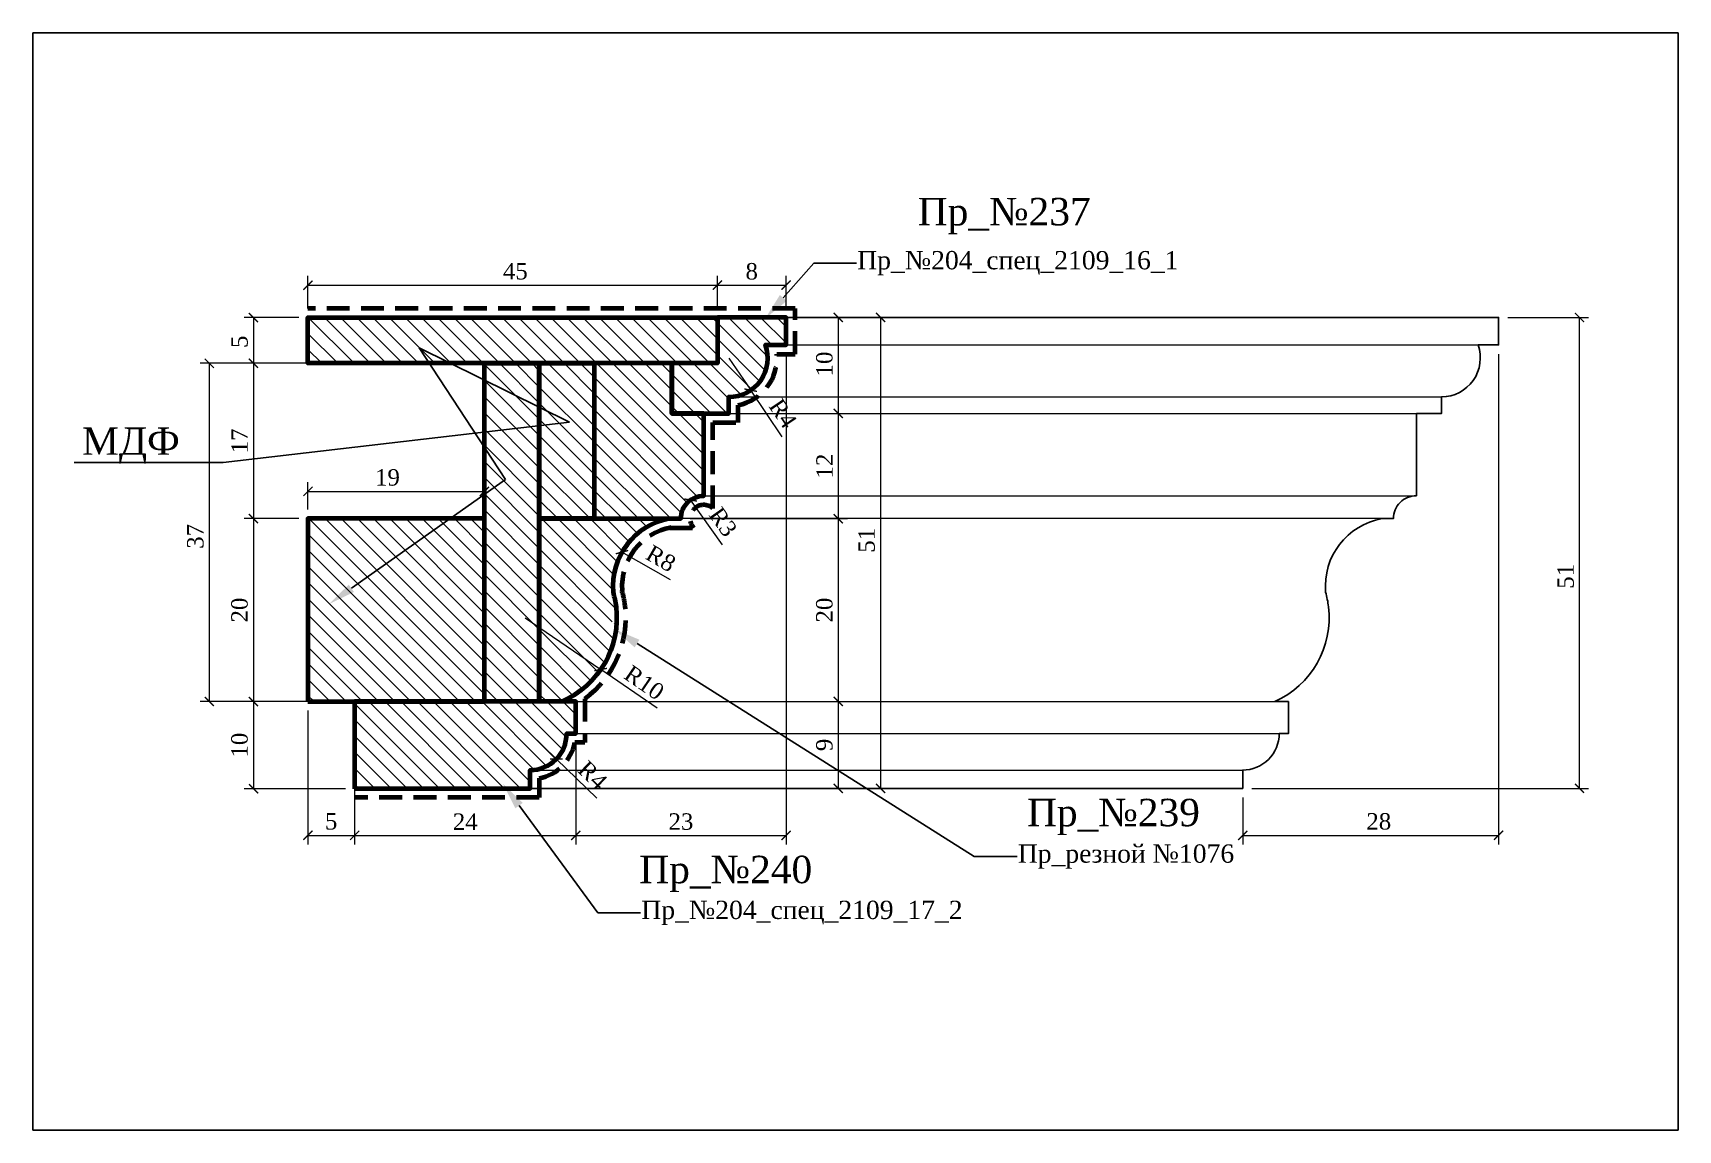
# Model space of a CAD drawing. Header units: millimetres. Extents: x 309387 to 309567, y -102147 to -102027.
import ezdxf
from ezdxf import colors
from ezdxf.entities.mleader import LeaderData, LeaderLine
from ezdxf.math import Vec2, Vec3

# ---------------------------------------------------------------- set-up
doc = ezdxf.new("R2010")
doc.units = ezdxf.units.MM
doc.header["$MEASUREMENT"] = 0
doc.linetypes.add('HIDDEN', pattern=[0.375, 0.25, -0.125])
doc.layers.add('Outside panel', color=7, linetype='Continuous', lineweight=18, true_color=0x7f5e57)
doc.layers.add('линия 15', color=7, linetype='Continuous', lineweight=15)
doc.layers.add('линия 50', color=1, linetype='Continuous', lineweight=140)
doc.layers.add('размеры в модели', color=7, linetype='Continuous')
doc.styles.add('ELECT', font='times.ttf')
doc.styles.get("Standard").update_dxf_attribs({"font": 'times.ttf'})
doc.dimstyles.new('M_1', dxfattribs={"dimtxt": 1.8, "dimasz": 1, "dimexe": 1, "dimexo": 1, "dimgap": 0.6, "dimtad": 1, "dimdec": 0, "dimdsep": 46, "dimtxsty": 'Standard', "dimblk": 'ARCHTICK', "dimcen": -5, "dimclrd": 7, "dimclre": 7, "dimclrt": 7, "dimadec": 0, "dimazin": 0, "dimtfac": 1, "dimtdec": 0, "dimtmove": 0, "dimatfit": 3, "dimfxl": 1, "dimtolj": 1, "dimtzin": 0, "dimlwd": 5, "dimlwe": 5, "dimarcsym": 0})
pattern_1 = [(135, (338.8206, -4328.3654), (-0.8838834765, -0.8838834765), [])]

# ---------------------------------------------------------------- blocks, each defined once
blk = doc.blocks.new('_ArchTick')
at = {"color": 0, "linetype": 'ByBlock', "const_width": 0.15}
blk.add_lwpolyline([(-0.5, -0.5), (0.5, 0.5)], dxfattribs=at)
blk = doc.blocks.new('*D23')
at = {"color": 7, "lineweight": 5, "ltscale": 1000, "transparency": 16777216}
for p, q in [((309548.33, -102057.72), (309557.18, -102057.72)), ((309556.18, -102109.22), (309556.18, -102057.72)), ((309520.33, -102109.22), (309557.18, -102109.22))]:
    blk.add_line(p, q, dxfattribs=at)
at = {"layer": 'Defpoints', "color": 0, "ltscale": 1000, "transparency": 16777216}
for p in [(309547.33, -102057.72), (309556.18, -102057.72), (309519.33, -102109.22)]:
    blk.add_point(p, dxfattribs=at)
at = {"color": 7, "lineweight": 5, "ltscale": 1000, "transparency": 16777216}
for p, rotation in [((309556.18, -102057.72), 90), ((309556.18, -102109.22), 270)]:
    blk.add_blockref('_ArchTick', p, dxfattribs=dict(at, rotation=rotation))
at = {"color": 7, "ltscale": 1000, "transparency": 16777216, "insert": (309554.67, -102086.03), "char_height": 1.8, "attachment_point": 5, "rotation": 90}
blk.add_mtext('\\A1;51', dxfattribs=at)
blk = doc.blocks.new('*D22')
at = {"color": 7, "lineweight": 5, "ltscale": 1000, "transparency": 16777216}
for p, q in [((309547.33, -102061.72), (309547.33, -102115.36)), ((309519.33, -102110.22), (309519.33, -102115.36)), ((309519.33, -102114.36), (309547.33, -102114.36))]:
    blk.add_line(p, q, dxfattribs=at)
at = {"layer": 'Defpoints', "color": 0, "ltscale": 1000, "transparency": 16777216}
for p in [(309547.33, -102060.72), (309519.33, -102109.22), (309547.33, -102114.36)]:
    blk.add_point(p, dxfattribs=at)
at = {"color": 7, "lineweight": 5, "ltscale": 1000, "transparency": 16777216, "rotation": 180}
blk.add_blockref('_ArchTick', (309519.33, -102114.36), dxfattribs=at)
at = {"color": 7, "lineweight": 5, "ltscale": 1000, "transparency": 16777216}
blk.add_blockref('_ArchTick', (309547.33, -102114.36), dxfattribs=at)
at = {"color": 7, "ltscale": 1000, "transparency": 16777216, "insert": (309534.22, -102112.84), "char_height": 1.8, "attachment_point": 5}
blk.add_mtext('\\A1;28', dxfattribs=at)
blk = doc.blocks.new('*D21')
at = {"layer": 'Defpoints', "color": 0, "ltscale": 1000, "transparency": 16777216}
for p in [(309463.12, -102062.15), (309465.5, -102065.67)]:
    blk.add_point(p, dxfattribs=at)
at = {"layer": 'линия 15', "color": 7, "lineweight": 5, "ltscale": 1000, "transparency": 16777216}
for p in [(309463.12, -102062.15), (309468.96, -102070.77)]:
    blk.add_line(p, (309465.5, -102065.67), dxfattribs=at)
at = {"layer": 'линия 15', "color": 7, "lineweight": 5, "ltscale": 1000, "transparency": 16777216, "rotation": 124.1020942901152}
blk.add_blockref('_ArchTick', (309465.5, -102065.67), dxfattribs=at)
at = {"layer": 'линия 15', "color": 7, "ltscale": 1000, "transparency": 16777216, "insert": (309469.03, -102068.21), "char_height": 1.8, "attachment_point": 5, "rotation": 304.1021}
blk.add_mtext('\\A1;R4', dxfattribs=at)
blk = doc.blocks.new('*D20')
at = {"layer": 'Defpoints', "color": 0, "ltscale": 1000, "transparency": 16777216}
for p in [(309458.92, -102077.68), (309460.37, -102079.72)]:
    blk.add_point(p, dxfattribs=at)
at = {"layer": 'линия 15', "color": 7, "lineweight": 5, "ltscale": 1000, "transparency": 16777216}
blk.add_line((309462.42, -102082.6), (309458.92, -102077.68), dxfattribs=at)
at = {"layer": 'линия 15', "color": 7, "lineweight": 5, "ltscale": 1000, "transparency": 16777216, "rotation": 125.3989083660487}
blk.add_blockref('_ArchTick', (309458.92, -102077.68), dxfattribs=at)
at = {"layer": 'линия 15', "color": 7, "ltscale": 1000, "transparency": 16777216, "insert": (309462.48, -102080.08), "char_height": 1.8, "attachment_point": 5, "rotation": 305.3989}
blk.add_mtext('\\A1;R3', dxfattribs=at)
blk = doc.blocks.new('*D19')
at = {"layer": 'Defpoints', "color": 0, "ltscale": 1000, "transparency": 16777216}
for p in [(309440.83, -102090.56), (309449.09, -102096.22)]:
    blk.add_point(p, dxfattribs=at)
at = {"layer": 'линия 15', "color": 7, "lineweight": 5, "ltscale": 1000, "transparency": 16777216}
for p in [(309440.83, -102090.56), (309455.26, -102100.46)]:
    blk.add_line(p, (309449.09, -102096.22), dxfattribs=at)
at = {"layer": 'линия 15', "color": 7, "lineweight": 5, "ltscale": 1000, "transparency": 16777216, "rotation": 145.5584049817562}
blk.add_blockref('_ArchTick', (309449.09, -102096.22), dxfattribs=at)
at = {"layer": 'линия 15', "color": 7, "ltscale": 1000, "transparency": 16777216, "insert": (309453.86, -102097.66), "char_height": 1.8, "attachment_point": 5, "rotation": 325.5584}
blk.add_mtext('\\A1;R10', dxfattribs=at)
blk = doc.blocks.new('*D18')
at = {"layer": 'Defpoints', "color": 0, "ltscale": 1000, "transparency": 16777216}
for p in [(309451.42, -102083.38), (309457.94, -102087.13)]:
    blk.add_point(p, dxfattribs=at)
at = {"layer": 'линия 15', "color": 7, "lineweight": 5, "ltscale": 1000, "transparency": 16777216}
blk.add_line((309456.71, -102086.42), (309451.42, -102083.38), dxfattribs=at)
at = {"layer": 'линия 15', "color": 7, "lineweight": 5, "ltscale": 1000, "transparency": 16777216, "rotation": 150.1167949795674}
blk.add_blockref('_ArchTick', (309451.42, -102083.38), dxfattribs=at)
at = {"layer": 'линия 15', "color": 7, "ltscale": 1000, "transparency": 16777216, "insert": (309455.68, -102084.08), "char_height": 1.8, "attachment_point": 5, "rotation": 330.1168}
blk.add_mtext('\\A1;R8', dxfattribs=at)
blk = doc.blocks.new('*D17')
at = {"layer": 'Defpoints', "color": 0, "ltscale": 1000, "transparency": 16777216}
for p in [(309441.37, -102103.22), (309444.24, -102106.01)]:
    blk.add_point(p, dxfattribs=at)
at = {"layer": 'линия 15', "color": 7, "lineweight": 5, "ltscale": 1000, "transparency": 16777216}
for p in [(309441.37, -102103.22), (309448.66, -102110.3)]:
    blk.add_line(p, (309444.24, -102106.01), dxfattribs=at)
at = {"layer": 'линия 15', "color": 7, "lineweight": 5, "ltscale": 1000, "transparency": 16777216, "rotation": 135.8182907252514}
blk.add_blockref('_ArchTick', (309444.24, -102106.01), dxfattribs=at)
at = {"layer": 'линия 15', "color": 7, "ltscale": 1000, "transparency": 16777216, "insert": (309448.21, -102107.78), "char_height": 1.8, "attachment_point": 5, "rotation": 315.8183}
blk.add_mtext('\\A1;R4', dxfattribs=at)
blk = doc.blocks.new('*D16')
at = {"layer": 'Defpoints', "color": 0, "ltscale": 1000, "transparency": 16777216}
for p in [(309469.37, -102057.72), (309441.37, -102109.22), (309479.71, -102109.22)]:
    blk.add_point(p, dxfattribs=at)
at = {"layer": 'линия 15', "color": 7, "lineweight": 5, "ltscale": 1000, "transparency": 16777216}
for p, q in [((309470.37, -102057.72), (309480.71, -102057.72)), ((309479.71, -102057.72), (309479.71, -102109.22)), ((309442.37, -102109.22), (309480.71, -102109.22))]:
    blk.add_line(p, q, dxfattribs=at)
for p, rotation in [((309479.71, -102057.72), 90), ((309479.71, -102109.22), 270)]:
    blk.add_blockref('_ArchTick', p, dxfattribs=dict(at, rotation=rotation))
at = {"layer": 'линия 15', "color": 7, "ltscale": 1000, "transparency": 16777216, "insert": (309478.19, -102082.09), "char_height": 1.8, "attachment_point": 5, "rotation": 90}
blk.add_mtext('\\A1;51', dxfattribs=at)
blk = doc.blocks.new('*D15')
at = {"layer": 'Defpoints', "color": 0, "ltscale": 1000, "transparency": 16777216}
for p in [(309444.87, -102099.72), (309441.37, -102109.22), (309475.08, -102109.22)]:
    blk.add_point(p, dxfattribs=at)
at = {"layer": 'линия 15', "color": 7, "lineweight": 5, "ltscale": 1000, "transparency": 16777216}
for p, q in [((309445.87, -102099.72), (309476.08, -102099.72)), ((309475.08, -102099.72), (309475.08, -102109.22)), ((309442.37, -102109.22), (309476.08, -102109.22))]:
    blk.add_line(p, q, dxfattribs=at)
for p, rotation in [((309475.08, -102099.72), 90), ((309475.08, -102109.22), 270)]:
    blk.add_blockref('_ArchTick', p, dxfattribs=dict(at, rotation=rotation))
at = {"layer": 'линия 15', "color": 7, "ltscale": 1000, "transparency": 16777216, "insert": (309473.57, -102104.47), "char_height": 1.8, "attachment_point": 5, "rotation": 90}
blk.add_mtext('\\A1;9', dxfattribs=at)
blk = doc.blocks.new('*D14')
at = {"layer": 'Defpoints', "color": 0, "ltscale": 1000, "transparency": 16777216}
for p in [(309457.87, -102079.72), (309444.87, -102099.72), (309475.08, -102099.72)]:
    blk.add_point(p, dxfattribs=at)
at = {"layer": 'линия 15', "color": 7, "lineweight": 5, "ltscale": 1000, "transparency": 16777216}
for p, q in [((309458.87, -102079.72), (309476.08, -102079.72)), ((309475.08, -102079.72), (309475.08, -102099.72)), ((309445.87, -102099.72), (309476.08, -102099.72))]:
    blk.add_line(p, q, dxfattribs=at)
for p, rotation in [((309475.08, -102079.72), 90), ((309475.08, -102099.72), 270)]:
    blk.add_blockref('_ArchTick', p, dxfattribs=dict(at, rotation=rotation))
at = {"layer": 'линия 15', "color": 7, "ltscale": 1000, "transparency": 16777216, "insert": (309473.57, -102089.72), "char_height": 1.8, "attachment_point": 5, "rotation": 90}
blk.add_mtext('\\A1;20', dxfattribs=at)
blk = doc.blocks.new('*D13')
at = {"layer": 'Defpoints', "color": 0, "ltscale": 1000, "transparency": 16777216}
for p in [(309463.12, -102068.22), (309457.87, -102079.72), (309475.08, -102079.72)]:
    blk.add_point(p, dxfattribs=at)
at = {"layer": 'линия 15', "color": 7, "lineweight": 5, "ltscale": 1000, "transparency": 16777216}
for p, q in [((309464.12, -102068.22), (309476.08, -102068.22)), ((309475.08, -102068.22), (309475.08, -102079.72)), ((309458.87, -102079.72), (309476.08, -102079.72))]:
    blk.add_line(p, q, dxfattribs=at)
for p, rotation in [((309475.08, -102068.22), 90), ((309475.08, -102079.72), 270)]:
    blk.add_blockref('_ArchTick', p, dxfattribs=dict(at, rotation=rotation))
at = {"layer": 'линия 15', "color": 7, "ltscale": 1000, "transparency": 16777216, "insert": (309473.58, -102073.97), "char_height": 1.8, "attachment_point": 5, "rotation": 90}
blk.add_mtext('\\A1;12', dxfattribs=at)
blk = doc.blocks.new('*D12')
at = {"layer": 'Defpoints', "color": 0, "ltscale": 1000, "transparency": 16777216}
for p in [(309469.37, -102057.72), (309463.12, -102068.22), (309475.08, -102068.22)]:
    blk.add_point(p, dxfattribs=at)
at = {"layer": 'линия 15', "color": 7, "lineweight": 5, "ltscale": 1000, "transparency": 16777216}
for p, q in [((309470.37, -102057.72), (309476.08, -102057.72)), ((309475.08, -102057.72), (309475.08, -102068.22)), ((309464.12, -102068.22), (309476.08, -102068.22))]:
    blk.add_line(p, q, dxfattribs=at)
for p, rotation in [((309475.08, -102057.72), 90), ((309475.08, -102068.22), 270)]:
    blk.add_blockref('_ArchTick', p, dxfattribs=dict(at, rotation=rotation))
at = {"layer": 'линия 15', "color": 7, "ltscale": 1000, "transparency": 16777216, "insert": (309473.57, -102062.81), "char_height": 1.8, "attachment_point": 5, "rotation": 90}
blk.add_mtext('\\A1;10', dxfattribs=at)
blk = doc.blocks.new('*D9')
at = {"layer": 'Defpoints', "color": 0, "ltscale": 1000, "transparency": 16777216}
for p in [(309417.06, -102099.72), (309422.17, -102099.72), (309422.17, -102114.36)]:
    blk.add_point(p, dxfattribs=at)
at = {"layer": 'линия 15', "color": 7, "lineweight": 5, "ltscale": 1000, "transparency": 16777216}
for p, q in [((309417.06, -102100.72), (309417.06, -102115.36)), ((309422.17, -102100.72), (309422.17, -102115.36)), ((309417.06, -102114.36), (309422.17, -102114.36))]:
    blk.add_line(p, q, dxfattribs=at)
at = {"layer": 'линия 15', "color": 7, "lineweight": 5, "ltscale": 1000, "transparency": 16777216, "rotation": 180}
blk.add_blockref('_ArchTick', (309417.06, -102114.36), dxfattribs=at)
at = {"layer": 'линия 15', "color": 7, "lineweight": 5, "ltscale": 1000, "transparency": 16777216}
blk.add_blockref('_ArchTick', (309422.17, -102114.36), dxfattribs=at)
at = {"layer": 'линия 15', "color": 7, "ltscale": 1000, "transparency": 16777216, "insert": (309419.6, -102112.84), "char_height": 1.8, "attachment_point": 5}
blk.add_mtext('\\A1;5', dxfattribs=at)
blk = doc.blocks.new('*D7')
at = {"layer": 'Defpoints', "color": 0, "ltscale": 1000, "transparency": 16777216}
for p in [(309461.86, -102054.18), (309417.06, -102057.73), (309461.86, -102057.73)]:
    blk.add_point(p, dxfattribs=at)
at = {"layer": 'линия 15', "color": 7, "lineweight": 5, "ltscale": 1000, "transparency": 16777216}
for p, q in [((309417.06, -102056.73), (309417.06, -102053.18)), ((309417.06, -102054.18), (309461.86, -102054.18)), ((309461.86, -102056.73), (309461.86, -102053.18))]:
    blk.add_line(p, q, dxfattribs=at)
at = {"layer": 'линия 15', "color": 7, "lineweight": 5, "ltscale": 1000, "transparency": 16777216, "rotation": 180}
blk.add_blockref('_ArchTick', (309417.06, -102054.18), dxfattribs=at)
at = {"layer": 'линия 15', "color": 7, "lineweight": 5, "ltscale": 1000, "transparency": 16777216}
blk.add_blockref('_ArchTick', (309461.86, -102054.18), dxfattribs=at)
at = {"layer": 'линия 15', "color": 7, "ltscale": 1000, "transparency": 16777216, "insert": (309439.75, -102052.67), "char_height": 1.8, "attachment_point": 5}
blk.add_mtext('\\A1;45', dxfattribs=at)
blk = doc.blocks.new('*D6')
at = {"layer": 'Defpoints', "color": 0, "ltscale": 1000, "transparency": 16777216}
for p in [(309436.37, -102062.73), (309406.27, -102099.72), (309436.37, -102099.72)]:
    blk.add_point(p, dxfattribs=at)
at = {"layer": 'линия 15', "color": 7, "lineweight": 5, "ltscale": 1000, "transparency": 16777216}
for p, q in [((309435.37, -102062.73), (309405.27, -102062.73)), ((309406.27, -102062.73), (309406.27, -102099.72)), ((309435.37, -102099.72), (309405.27, -102099.72))]:
    blk.add_line(p, q, dxfattribs=at)
for p, rotation in [((309406.27, -102062.73), 90), ((309406.27, -102099.72), 270)]:
    blk.add_blockref('_ArchTick', p, dxfattribs=dict(at, rotation=rotation))
at = {"layer": 'линия 15', "color": 7, "ltscale": 1000, "transparency": 16777216, "insert": (309404.75, -102081.66), "char_height": 1.8, "attachment_point": 5, "rotation": 90}
blk.add_mtext('\\A1;37', dxfattribs=at)
blk = doc.blocks.new('*D5')
at = {"layer": 'Defpoints', "color": 0, "ltscale": 1000, "transparency": 16777216}
for p in [(309417.06, -102099.72), (309411.1, -102109.26), (309422.17, -102109.26)]:
    blk.add_point(p, dxfattribs=at)
at = {"layer": 'линия 15', "color": 7, "lineweight": 5, "ltscale": 1000, "transparency": 16777216}
for p, q in [((309416.06, -102099.72), (309410.1, -102099.72)), ((309411.1, -102099.72), (309411.1, -102109.26)), ((309421.17, -102109.26), (309410.1, -102109.26))]:
    blk.add_line(p, q, dxfattribs=at)
for p, rotation in [((309411.1, -102099.72), 90), ((309411.1, -102109.26), 270)]:
    blk.add_blockref('_ArchTick', p, dxfattribs=dict(at, rotation=rotation))
at = {"layer": 'линия 15', "color": 7, "ltscale": 1000, "transparency": 16777216, "insert": (309409.58, -102104.49), "char_height": 1.8, "attachment_point": 5, "rotation": 90}
blk.add_mtext('\\A1;10', dxfattribs=at)
blk = doc.blocks.new('*D4')
at = {"layer": 'Defpoints', "color": 0, "ltscale": 1000, "transparency": 16777216}
for p in [(309417.06, -102079.72), (309411.1, -102099.72), (309417.06, -102099.72)]:
    blk.add_point(p, dxfattribs=at)
at = {"layer": 'линия 15', "color": 7, "lineweight": 5, "ltscale": 1000, "transparency": 16777216}
for p, q in [((309416.06, -102079.72), (309410.1, -102079.72)), ((309411.1, -102079.72), (309411.1, -102099.72)), ((309416.06, -102099.72), (309410.1, -102099.72))]:
    blk.add_line(p, q, dxfattribs=at)
for p, rotation in [((309411.1, -102079.72), 90), ((309411.1, -102099.72), 270)]:
    blk.add_blockref('_ArchTick', p, dxfattribs=dict(at, rotation=rotation))
at = {"layer": 'линия 15', "color": 7, "ltscale": 1000, "transparency": 16777216, "insert": (309409.58, -102089.72), "char_height": 1.8, "attachment_point": 5, "rotation": 90}
blk.add_mtext('\\A1;20', dxfattribs=at)
blk = doc.blocks.new('*D3')
at = {"layer": 'Defpoints', "color": 0, "ltscale": 1000, "transparency": 16777216}
for p in [(309417.06, -102062.73), (309411.1, -102079.72), (309417.06, -102079.72)]:
    blk.add_point(p, dxfattribs=at)
at = {"layer": 'линия 15', "color": 7, "lineweight": 5, "ltscale": 1000, "transparency": 16777216}
for p, q in [((309416.06, -102062.73), (309410.1, -102062.73)), ((309411.1, -102062.73), (309411.1, -102079.72)), ((309416.06, -102079.72), (309410.1, -102079.72))]:
    blk.add_line(p, q, dxfattribs=at)
for p, rotation in [((309411.1, -102062.73), 90), ((309411.1, -102079.72), 270)]:
    blk.add_blockref('_ArchTick', p, dxfattribs=dict(at, rotation=rotation))
at = {"layer": 'линия 15', "color": 7, "ltscale": 1000, "transparency": 16777216, "insert": (309409.58, -102071.22), "char_height": 1.8, "attachment_point": 5, "rotation": 90}
blk.add_mtext('\\A1;17', dxfattribs=at)
blk = doc.blocks.new('*D2')
at = {"layer": 'Defpoints', "color": 0, "ltscale": 1000, "transparency": 16777216}
for p in [(309417.06, -102057.73), (309411.1, -102062.73), (309417.06, -102062.73)]:
    blk.add_point(p, dxfattribs=at)
at = {"layer": 'линия 15', "color": 7, "lineweight": 5, "ltscale": 1000, "transparency": 16777216}
for p, q in [((309416.06, -102057.73), (309410.1, -102057.73)), ((309411.1, -102057.73), (309411.1, -102062.73)), ((309416.06, -102062.73), (309410.1, -102062.73))]:
    blk.add_line(p, q, dxfattribs=at)
for p, rotation in [((309411.1, -102057.73), 90), ((309411.1, -102062.73), 270)]:
    blk.add_blockref('_ArchTick', p, dxfattribs=dict(at, rotation=rotation))
at = {"layer": 'линия 15', "color": 7, "ltscale": 1000, "transparency": 16777216, "insert": (309409.58, -102060.38), "char_height": 1.8, "attachment_point": 5, "rotation": 90}
blk.add_mtext('\\A1;5', dxfattribs=at)
blk = doc.blocks.new('*D1')
at = {"layer": 'Defpoints', "color": 0, "ltscale": 1000, "transparency": 16777216}
for p in [(309436.37, -102076.74), (309417.06, -102079.72), (309436.37, -102079.72)]:
    blk.add_point(p, dxfattribs=at)
at = {"layer": 'линия 15', "color": 7, "lineweight": 5, "ltscale": 1000, "transparency": 16777216}
for p, q in [((309417.06, -102078.72), (309417.06, -102075.74)), ((309436.37, -102078.72), (309436.37, -102075.74)), ((309417.06, -102076.74), (309436.37, -102076.74))]:
    blk.add_line(p, q, dxfattribs=at)
at = {"layer": 'линия 15', "color": 7, "lineweight": 5, "ltscale": 1000, "transparency": 16777216, "rotation": 180}
blk.add_blockref('_ArchTick', (309417.06, -102076.74), dxfattribs=at)
at = {"layer": 'линия 15', "color": 7, "lineweight": 5, "ltscale": 1000, "transparency": 16777216}
blk.add_blockref('_ArchTick', (309436.37, -102076.74), dxfattribs=at)
at = {"layer": 'линия 15', "color": 7, "ltscale": 1000, "transparency": 16777216, "insert": (309425.76, -102075.22), "char_height": 1.8, "attachment_point": 5}
blk.add_mtext('\\A1;19', dxfattribs=at)

msp = doc.modelspace()

# ---------------------------------------------------------------- hatches: boundary and pattern name
at = {"layer": 'Outside panel', "ltscale": 1000}
h = msp.add_hatch(dxfattribs=at)
h.set_pattern_fill('ANSI31', color=5, scale=10, angle=90)
h.set_pattern_definition(pattern_1)
h.paths.add_polyline_path([(309461.86, -102057.73), (309417.06, -102057.73), (309417.06, -102062.73), (309436.37, -102062.73), (309436.37, -102062.73), (309442.37, -102062.73), (309461.86, -102062.73)])
h = msp.add_hatch(dxfattribs=at)
h.set_pattern_fill('ANSI31', color=256, scale=10, angle=90)
h.set_pattern_definition(pattern_1)
h.paths.add_polyline_path([(309467.33, -102061.57), (309467.06, -102061.22, -1), (309466.88, -102060.97, -1), (309467.06, -102061.22), (309467.33, -102061.57, 0.051671), (309467.12, -102060.72), (309469.37, -102060.72), (309469.37, -102057.72), (309461.86, -102057.73), (309461.86, -102062.73), (309456.87, -102062.73), (309456.87, -102068.22), (309463.12, -102068.22), (309463.12, -102066.4, 0.454809)])
h = msp.add_hatch(dxfattribs=at)
h.set_pattern_fill('ANSI31', color=5, scale=10, angle=90)
h.set_pattern_definition(pattern_1)
h.paths.add_polyline_path([(309442.37, -102062.73), (309436.37, -102062.73), (309436.37, -102099.72), (309442.37, -102099.72)])
h = msp.add_hatch(dxfattribs=at)
h.set_pattern_fill('ANSI31', color=5, scale=10, angle=90)
h.set_pattern_definition(pattern_1)
h.paths.add_polyline_path([(309442.37, -102062.73), (309442.37, -102079.72), (309448.37, -102079.72), (309448.37, -102062.73)])
h = msp.add_hatch(dxfattribs=at)
h.set_pattern_fill('ANSI31', color=256, scale=10, angle=90)
h.set_pattern_definition(pattern_1)
h.paths.add_polyline_path([(309456.87, -102062.73), (309448.37, -102062.73), (309448.37, -102079.72), (309456.62, -102079.72), (309457.87, -102079.72, -0.414214), (309460.37, -102077.22), (309460.37, -102068.22), (309456.87, -102068.22)])
h = msp.add_hatch(dxfattribs=at)
h.set_pattern_fill('ANSI31', color=5, scale=10, angle=90)
h.set_pattern_definition([(135, (368.1644, -4328.3644), (-0.8838834765, -0.8838834765), [])])
h.paths.add_polyline_path([(309436.37, -102079.72), (309417.06, -102079.72), (309417.06, -102099.72), (309436.37, -102099.72)])
h = msp.add_hatch(dxfattribs=at)
h.set_pattern_fill('ANSI31', color=256, scale=10, angle=90)
h.set_pattern_definition(pattern_1)
h.paths.add_polyline_path([(309456.61, -102079.72), (309448.37, -102079.72), (309442.37, -102079.72), (309442.37, -102099.72), (309444.87, -102099.72, 0.278698), (309450.82, -102091.25), (309450.63, -102091.14, -1), (309450.37, -102090.98, -1), (309450.63, -102091.14), (309450.82, -102091.25, 0.047175), (309450.77, -102089.36, 0.039185), (309450.44, -102087.76, -0.387237)])
h = msp.add_hatch(dxfattribs=at)
h.set_pattern_fill('ANSI31', color=256, scale=10, angle=90)
h.set_pattern_definition(pattern_1)
h.paths.add_polyline_path([(309445.37, -102102.2, -1), (309445.07, -102102.12, -1), (309445.37, -102102.2), (309446.37, -102102.46), (309446.37, -102099.72), (309436.37, -102099.72), (309436.37, -102099.72), (309422.17, -102099.72), (309422.17, -102109.22), (309441.37, -102109.22), (309441.37, -102107.22, 0.414214), (309445.37, -102103.22), (309446.37, -102103.22), (309446.37, -102102.46)])

# ---------------------------------------------------------------- linework, layer by layer
at = {"color": 7, "lineweight": 15, "ltscale": 1000}
for p, q in [((309468.35, -102060.72), (309547.33, -102060.72)), ((309463.12, -102066.4), (309541.08, -102066.4)), ((309462.1, -102068.22), (309541.08, -102068.22)), ((309459.35, -102077.22), (309538.33, -102077.22)), ((309456.85, -102079.66), (309535.83, -102079.66)), ((309445.35, -102099.72), (309524.33, -102099.72)), ((309445.35, -102103.22), (309524.33, -102103.22)), ((309441.37, -102107.22), (309519.33, -102107.22))]:
    msp.add_line(p, q, dxfattribs=at)
at = {"color": 6, "ltscale": 1000}
msp.add_lwpolyline([(309386.97, -102146.59), (309566.97, -102146.59), (309566.97, -102026.59), (309386.97, -102026.59)], close=True, dxfattribs=at)
at = {"color": 7}
for points in [[(309534.57, -102079.72), (309535.83, -102079.72, -0.414214), (309538.33, -102077.22), (309538.33, -102068.22), (309541.08, -102068.22), (309541.08, -102066.4, 0.518668), (309545.08, -102060.72), (309547.33, -102060.72), (309547.33, -102057.72), (309469.37, -102057.72)], [(309441.37, -102109.22), (309519.33, -102109.22), (309519.33, -102107.22, 0.414214), (309523.33, -102103.22), (309524.33, -102103.22), (309524.33, -102099.72), (309522.83, -102099.72, 0.330214), (309528.72, -102089.36, 0.039185), (309528.4, -102087.76, -0.387459), (309534.58, -102079.72)]]:
    msp.add_lwpolyline(points, format="xyb", dxfattribs=at)
at = {"layer": 'линия 15', "color": 1, "true_color": 0xff0909}
for points in [[(309461.87, -102062.63), (309461.86, -102062.63)], [(309446.37, -102103.22), (309446.37, -102099.72)], [(309452.17, -102099.72), (309452.17, -102099.72)], [(309452.17, -102099.72), (309452.17, -102099.72)]]:
    msp.add_lwpolyline(points, dxfattribs=at)
at = {"layer": 'линия 50', "color": 1, "linetype": 'HIDDEN', "ltscale": 10, "true_color": 0xff0909}
for points in [[(309456.62, -102080.72), (309459.25, -102080.72, -0.946302), (309461.37, -102078.6), (309461.37, -102069.22), (309464.12, -102069.22), (309464.12, -102067.3, 0.382369), (309468.35, -102061.72), (309470.37, -102061.72), (309470.37, -102056.72), (309417.06, -102056.73)], [(309456.8, -102080.7, 0.383416), (309451.43, -102087.58, -0.036947), (309451.76, -102089.24, -0.270086), (309447.37, -102099.42), (309447.37, -102104.22), (309446.27, -102104.22, -0.300614), (309442.37, -102108.12), (309442.37, -102110.22), (309422.17, -102110.22)]]:
    msp.add_lwpolyline(points, format="xyb", dxfattribs=at)
at = {"layer": 'линия 50', "color": 7}
for points in [[(309461.86, -102062.73), (309417.06, -102062.73), (309417.06, -102057.73), (309461.86, -102057.73)], [(309442.37, -102099.72), (309436.37, -102099.72), (309436.37, -102062.73), (309442.37, -102062.73)], [(309442.37, -102062.73), (309448.37, -102062.73), (309448.37, -102079.72), (309442.37, -102079.72)], [(309417.06, -102099.72), (309436.37, -102099.72), (309436.37, -102079.72), (309417.06, -102079.72)]]:
    msp.add_lwpolyline(points, close=True, dxfattribs=at)
for points in [[(309456.87, -102068.22), (309463.12, -102068.22), (309463.12, -102066.4, 0.518668), (309467.12, -102060.72), (309469.37, -102060.72), (309469.37, -102057.72), (309461.86, -102057.73), (309461.86, -102062.73), (309456.87, -102062.73), (309456.87, -102068.22)], [(309448.37, -102079.72), (309457.87, -102079.72, -0.414214), (309460.37, -102077.22), (309460.37, -102068.22), (309456.87, -102068.22), (309456.87, -102062.73), (309448.37, -102062.73), (309448.37, -102079.72)], [(309442.37, -102099.72), (309442.37, -102079.72), (309456.62, -102079.72, 0.387459), (309450.44, -102087.76, -0.039185), (309450.77, -102089.36, -0.330214), (309444.87, -102099.72), (309442.37, -102099.72)], [(309422.17, -102109.22), (309441.37, -102109.22), (309441.37, -102107.22, 0.414214), (309445.37, -102103.22), (309446.37, -102103.22), (309446.37, -102099.72), (309422.17, -102099.72), (309422.17, -102109.26)]]:
    msp.add_lwpolyline(points, format="xyb", dxfattribs=at)

# ---------------------------------------------------------------- texts
at = {"color": 5, "ltscale": 1000, "style": 'ELECT'}
for s, p in [('Пр_№237', (309483.78, -102047.64)), ('Пр_№239', (309495.73, -102113.36)), ('Пр_№240', (309453.31, -102119.59))]:
    msp.add_text(s, height=3, dxfattribs=at).set_placement(p)

# ---------------------------------------------------------------- dimensions: what is measured, and where the dimension line sits
at = {"color": 7, "ltscale": 1000}
dim = msp.add_linear_dim(base=(309556.1839, -102057.7209), p1=(309519.3274, -102109.2184), p2=(309547.3265, -102057.7209), angle=90, dimstyle='M_1', dxfattribs=at)
dim.commit()
dim.dimension.update_dxf_attribs({"geometry": '*D23', "text_midpoint": (309556.1839, -102086.0266), "dimtype": 128})
dim = msp.add_linear_dim(base=(309547.33, -102114.36), p1=(309519.33, -102109.22), p2=(309547.33, -102060.72), dimstyle='M_1', dxfattribs=at)
dim.commit()
dim.dimension.update_dxf_attribs({"geometry": '*D22', "text_midpoint": (309534.22, -102114.36), "dimtype": 128})
at = {"layer": 'линия 15', "color": 7, "ltscale": 1000}
for base, p1, p2, picture, middle in [((309461.86, -102054.18), (309417.06, -102057.73), (309461.86, -102057.73), '*D7', (309439.75, -102054.18)), ((309436.37, -102076.74), (309417.06, -102079.72), (309436.37, -102079.72), '*D1', (309425.76, -102076.74)), ((309422.17, -102114.36), (309417.06, -102099.72), (309422.17, -102099.72), '*D9', (309419.6, -102114.36))]:
    dim = msp.add_linear_dim(base=base, p1=p1, p2=p2, dimstyle='M_1', dxfattribs=at)
    dim.commit()
    dim.dimension.update_dxf_attribs({"geometry": picture, "text_midpoint": middle, "dimtype": 128})
for base, p1, p2 in [((309469.37, -102054.18), (309461.86, -102057.73), (309469.37, -102057.72)), ((309469.37, -102114.36), (309446.37, -102103.22), (309469.37, -102060.72)), ((309446.37, -102114.36), (309422.17, -102099.72), (309446.37, -102103.22))]:
    msp.add_linear_dim(base=base, p1=p1, p2=p2, dimstyle='M_1', dxfattribs=at).render()
for base, p1, p2, picture, middle in [((309411.1, -102062.73), (309417.06, -102057.73), (309417.06, -102062.73), '*D2', (309411.1, -102060.38)), ((309479.7065, -102109.2184), (309469.3694, -102057.7209), (309441.3703, -102109.2184), '*D16', (309479.7065, -102082.0867)), ((309475.0843, -102068.2208), (309469.3694, -102057.7209), (309463.1189, -102068.2208), '*D12', (309475.0843, -102062.8116)), ((309406.27, -102099.72), (309436.37, -102062.73), (309436.37, -102099.72), '*D6', (309406.27, -102081.66))]:
    dim = msp.add_linear_dim(base=base, p1=p1, p2=p2, angle=90, dimstyle='M_1', dxfattribs=at)
    dim.commit()
    dim.dimension.update_dxf_attribs({"geometry": picture, "text_midpoint": middle, "dimtype": 128})
for base, p1, p2, picture, middle in [((309411.1, -102079.72), (309417.06, -102062.73), (309417.06, -102079.72), '*D3', (309409.58, -102071.22)), ((309475.084256, -102079.72084), (309463.11892, -102068.220839), (309457.870308, -102079.72084), '*D13', (309473.584256, -102073.970839)), ((309411.1, -102099.72), (309417.06, -102079.72), (309417.06, -102099.72), '*D4', (309409.58, -102089.72)), ((309475.08, -102099.72), (309457.87, -102079.72), (309444.87, -102099.72), '*D14', (309473.57, -102089.72)), ((309411.1, -102109.26), (309417.06, -102099.72), (309422.17, -102109.26), '*D5', (309409.58, -102104.49)), ((309475.0843, -102109.2184), (309444.8703, -102099.7188), (309441.3703, -102109.2184), '*D15', (309473.5661, -102104.4686))]:
    dim = msp.add_linear_dim(base=base, p1=p1, p2=p2, angle=90, dimstyle='M_1', dxfattribs=at)
    dim.commit()
    dim.dimension.update_dxf_attribs({"geometry": picture, "text_midpoint": middle})
for center, mpoint, picture, middle in [((309463.12, -102062.15), (309465.5, -102065.67), '*D21', (309469.03, -102068.21)), ((309440.83, -102090.56), (309449.09, -102096.22), '*D19', (309453.86, -102097.66)), ((309441.37, -102103.22), (309444.24, -102106.01), '*D17', (309448.21, -102107.78))]:
    dim = msp.add_radius_dim(center=center, mpoint=mpoint, dimstyle='M_1', dxfattribs=at)
    dim.commit()
    dim.dimension.update_dxf_attribs({"geometry": picture, "text_midpoint": middle})
for center, mpoint, picture, middle in [((309460.37, -102079.72), (309458.92, -102077.68), '*D20', (309461.25, -102080.96)), ((309457.94, -102087.13), (309451.42, -102083.38), '*D18', (309454.93, -102085.4))]:
    dim = msp.add_radius_dim(center=center, mpoint=mpoint, dimstyle='M_1', dxfattribs=at)
    dim.commit()
    dim.dimension.update_dxf_attribs({"geometry": picture, "text_midpoint": middle, "dimtype": 132})

# ---------------------------------------------------------------- leaders
at = {"layer": 'размеры в модели', "color": 7, "ltscale": 1000}
ml = msp.add_multileader_mtext('Standard', dxfattribs=at)
ml.set_content('\\A1;Пр_{\\A0;\\C256;№204_спец_2109_16_1}', color=7)
ml.set_leader_properties()
ml.build(insert=Vec2(0, 0))
ml.multileader.update_dxf_attribs({"text_right_attachment_type": 6, "dogleg_length": 0.36, "arrow_head_size": 3})
ctx = ml.context
ctx.base_point, ctx.char_height, ctx.arrow_head_size, ctx.landing_gap_size, ctx.plane_origin = Vec3(309477.07, -102051.77), 2, 3, 0.09, Vec3(309409, -102106.12)
ctx.right_attachment = 6
notes = []
notes.append((ctx, [(1, (1, 1, 0), (309472.4, -102051.77), (1, 0), 4.68, [(0, [(309467.09, -102057.84)], 0, [])])]))
ctx.mtext.insert, ctx.mtext.flow_direction = Vec3(309477.16, -102050.45), 5
ml = msp.add_multileader_mtext('Standard', dxfattribs=at)
ml.set_content('\\A1;МДФ  ', color=7)
ml.set_leader_properties()
ml.build(insert=Vec2(0, 0))
ml.multileader.update_dxf_attribs({"text_right_attachment_type": 6, "dogleg_length": 0.36, "arrow_head_size": 3})
ctx = ml.context
ctx.base_point, ctx.char_height, ctx.arrow_head_size, ctx.landing_gap_size, ctx.plane_origin = Vec3(309392.72, -102071.67), 3, 3, 0.09, Vec3(309407.08, -102093.55)
ctx.right_attachment, ctx.text_align_type = 6, 2
notes.append((ctx, [(0, (1, 1, 0), (309407.8, -102073.59), (-1, 0), 4.68, [(3, [(309419.36, -102089.07), (309438.69, -102075.44), (309429.23, -102061.05), (309445.69, -102069.16)], 0, [])])]))
ctx.mtext.insert, ctx.mtext.alignment, ctx.mtext.flow_direction = Vec3(309403.04, -102069.74), 3, 5
ml = msp.add_multileader_mtext('Standard', dxfattribs=at)
ml.set_content('\\A1;Пр_{\\A0;\\C256;резной №1076}', color=7)
ml.set_leader_properties()
ml.build(insert=Vec2(0, 0))
ml.multileader.update_dxf_attribs({"text_right_attachment_type": 6, "dogleg_length": 0.36, "arrow_head_size": 3})
ctx = ml.context
ctx.base_point, ctx.char_height, ctx.arrow_head_size, ctx.landing_gap_size, ctx.plane_origin = Vec3(309494.64, -102116.67), 2, 3, 0.09, Vec3(309387.67, -102171.78)
ctx.right_attachment = 6
notes.append((ctx, [(1, (1, 1, 0), (309489.97, -102116.67), (1, 0), 4.68, [(0, [(309450.53, -102091.78)], 0, [])])]))
ctx.mtext.insert, ctx.mtext.flow_direction = Vec3(309494.73, -102115.35), 5
ml = msp.add_multileader_mtext('Standard', dxfattribs=at)
ml.set_content('\\A1;Пр_{\\A0;\\C256;№204_спец_2109_17_2}', color=7)
ml.set_leader_properties()
ml.build(insert=Vec2(0, 0))
ml.multileader.update_dxf_attribs({"text_right_attachment_type": 6, "dogleg_length": 0.36, "arrow_head_size": 3})
ctx = ml.context
ctx.base_point, ctx.char_height, ctx.arrow_head_size, ctx.landing_gap_size, ctx.plane_origin = Vec3(309453.45, -102122.83), 2, 3, 0.09, Vec3(309375.45, -102188.5)
ctx.right_attachment = 6
notes.append((ctx, [(1, (1, 1, 0), (309448.77, -102122.83), (1, 0), 4.68, [(0, [(309438.38, -102108.69)], 0, [])])]))
ctx.mtext.insert, ctx.mtext.flow_direction = Vec3(309453.54, -102121.51), 5
for ctx, leaders in notes:
    for number, flags, end, landing, length, lines in leaders:
        leader = LeaderData()
        leader.index, (leader.has_last_leader_line, leader.has_dogleg_vector, leader.attachment_direction) = number, flags
        leader.last_leader_point, leader.dogleg_vector, leader.dogleg_length = Vec3(end), Vec3(landing), length
        for number, points, colour, breaks in lines:
            line = LeaderLine()
            line.index, line.vertices, line.color, line.breaks = number, Vec3.list(points), colors.encode_raw_color(colour), breaks
            leader.lines.append(line)
        ctx.leaders.append(leader)

doc.saveas('drawing.dxf')
